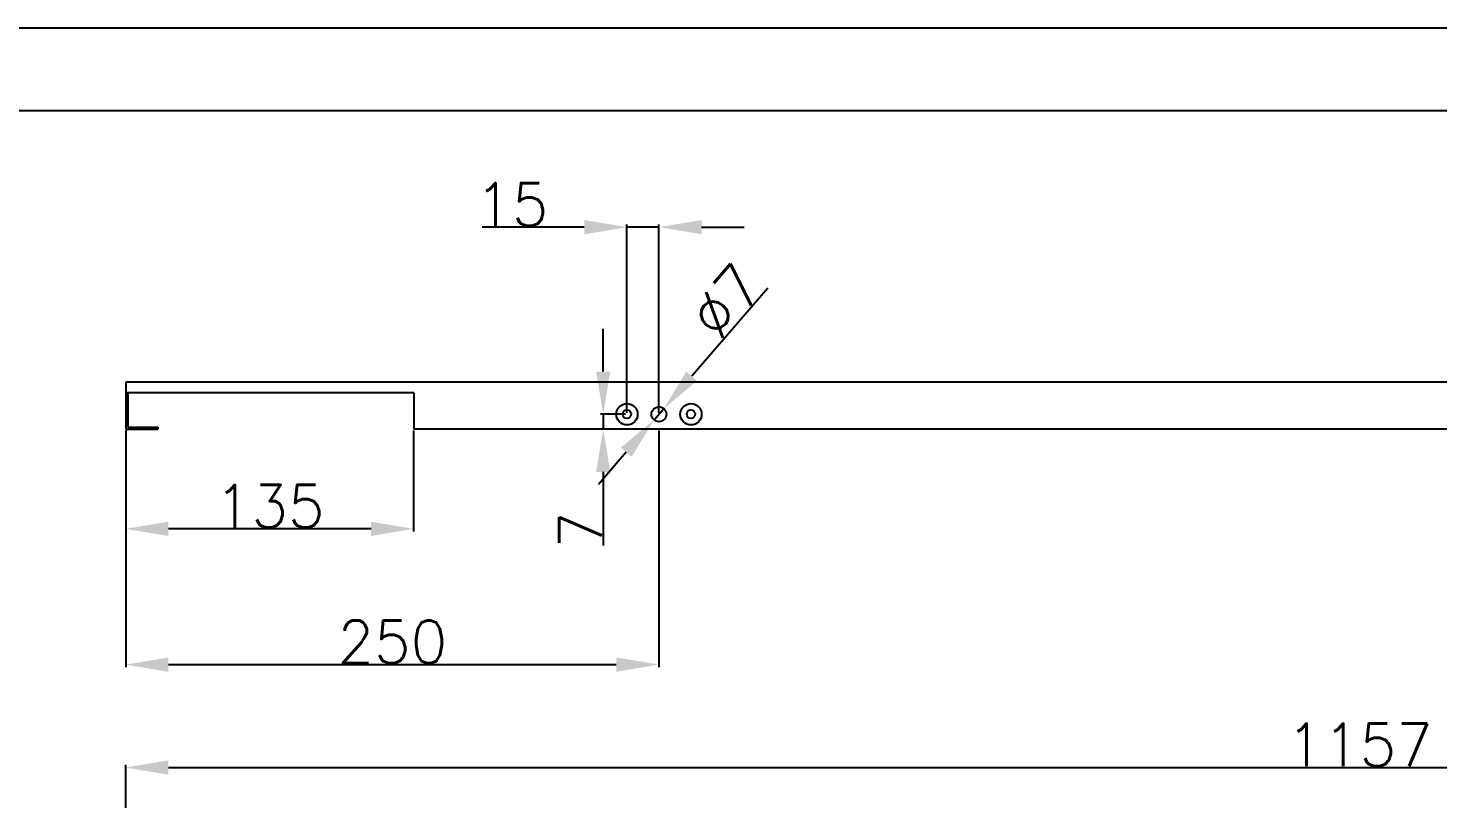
# Model space of a CAD drawing. Header units: millimetres. Extents: x -30327 to 34858, y 4015 to 75103.
# Drawn here: x 18310 to 18971, y 54017 to 54378 of the extents above; entities that cross this region are included whole.
import ezdxf

# ---------------------------------------------------------------- set-up
doc = ezdxf.new("R2010")
doc.units = ezdxf.units.MM
doc.layers.add('dim', color=2, linetype='Continuous', lineweight=9)
doc.layers.add('print', color=30, linetype='Continuous')
doc.styles.add('GB', font='GBENOR.SHX', dxfattribs={"bigfont": 'gbcbig.shx'})
doc.styles.get("Standard").update_dxf_attribs({"font": 'txt', "bigfont": 'gbcbig.shx'})
doc.dimstyles.new('ISO-25', dxfattribs={"dimtxt": 20, "dimasz": 20, "dimexe": 1.25, "dimexo": 0.625, "dimtad": 1, "dimtxsty": 'Standard', "dimcen": 2.5, "dimadec": 0, "dimazin": 0, "dimtfac": 1, "dimtmove": 0, "dimatfit": 3, "dimfxl": 0, "dimarcsym": 0})

# ---------------------------------------------------------------- blocks, each defined once
blk = doc.blocks.new('*D552')
at = {"layer": 'Defpoints', "color": 0}
for p in [(19513.2, 54031.99), (18356.2, 53953.39), (19513.2, 53953.39)]:
    blk.add_point(p, dxfattribs=at)
at = {"layer": 'dim', "color": 0, "lineweight": -2}
for p, q in [((18356.2, 53954.01), (18356.2, 54033.24)), ((18376.2, 54031.99), (19493.2, 54031.99)), ((19513.2, 53954.01), (19513.2, 54033.24))]:
    blk.add_line(p, q, dxfattribs=at)
at = {"layer": 'dim', "color": 0}
for points in [[(18376.2, 54035.32), (18376.2, 54028.66), (18356.2, 54031.99)], [(19493.2, 54035.32), (19493.2, 54028.66), (19513.2, 54031.99)]]:
    blk.add_solid(points, dxfattribs=at)
at = {"layer": 'dim', "color": 0, "lineweight": 9, "insert": (18934.7, 54042.61), "char_height": 20, "attachment_point": 5}
blk.add_mtext('1157', dxfattribs=at)
blk = doc.blocks.new('*D572')
at = {"layer": 'Defpoints', "color": 0}
for p in [(18356.2, 54190.53), (18606.2, 54190.53), (18606.2, 54080.2)]:
    blk.add_point(p, dxfattribs=at)
at = {"layer": 'dim', "color": 0, "lineweight": -2}
for p, q in [((18356.2, 54189.91), (18356.2, 54078.95)), ((18606.2, 54189.91), (18606.2, 54078.95)), ((18376.2, 54080.2), (18586.2, 54080.2))]:
    blk.add_line(p, q, dxfattribs=at)
at = {"layer": 'dim', "color": 0}
for points in [[(18376.2, 54083.53), (18376.2, 54076.86), (18356.2, 54080.2)], [(18586.2, 54083.53), (18586.2, 54076.86), (18606.2, 54080.2)]]:
    blk.add_solid(points, dxfattribs=at)
at = {"layer": 'dim', "color": 0, "lineweight": 9, "insert": (18481.2, 54090.82), "char_height": 20, "attachment_point": 5}
blk.add_mtext('250', dxfattribs=at)
blk = doc.blocks.new('*D576')
at = {"layer": 'Defpoints', "color": 0}
for p in [(18356.2, 54190.53), (18491.2, 54190.53), (18356.2, 54143.82)]:
    blk.add_point(p, dxfattribs=at)
at = {"layer": 'dim', "color": 0, "lineweight": -2}
for p, q in [((18356.2, 54189.91), (18356.2, 54142.57)), ((18491.2, 54189.91), (18491.2, 54142.57)), ((18471.2, 54143.82), (18376.2, 54143.82))]:
    blk.add_line(p, q, dxfattribs=at)
at = {"layer": 'dim', "color": 0}
for points in [[(18376.2, 54147.15), (18376.2, 54140.48), (18356.2, 54143.82)], [(18471.2, 54147.15), (18471.2, 54140.48), (18491.2, 54143.82)]]:
    blk.add_solid(points, dxfattribs=at)
at = {"layer": 'dim', "color": 0, "lineweight": 9, "insert": (18423.7, 54154.44), "char_height": 20, "attachment_point": 5}
blk.add_mtext('135', dxfattribs=at)
blk = doc.blocks.new('*D578')
at = {"layer": 'Defpoints', "color": 0}
for p in [(18608.49, 54200.18), (18603.92, 54194.88)]:
    blk.add_point(p, dxfattribs=at)
at = {"layer": 'dim', "color": 0, "lineweight": -2}
for p, q in [((18657.21, 54256.66), (18621.56, 54215.33)), ((18603.92, 54194.88), (18608.49, 54200.18)), ((18590.85, 54179.74), (18577.79, 54164.6))]:
    blk.add_line(p, q, dxfattribs=at)
at = {"layer": 'dim', "color": 0}
for points in [[(18619.03, 54217.51), (18624.08, 54213.15), (18608.49, 54200.18)], [(18588.33, 54181.92), (18593.38, 54177.56), (18603.92, 54194.88)]]:
    blk.add_solid(points, dxfattribs=at)
at = {"layer": 'dim', "color": 0, "insert": (18637.87, 54250.5), "char_height": 20, "attachment_point": 5, "rotation": 49.21423}
blk.add_mtext('∅7', dxfattribs=at)
blk = doc.blocks.new('*D580')
at = {"layer": 'Defpoints', "color": 0}
for p in [(18580.06, 54197.53), (18591.2, 54197.53), (18606.2, 54190.53)]:
    blk.add_point(p, dxfattribs=at)
at = {"layer": 'dim', "color": 0, "lineweight": -2}
for p, q in [((18580.06, 54217.53), (18580.06, 54237.53)), ((18590.58, 54197.53), (18578.81, 54197.53)), ((18580.06, 54197.53), (18580.06, 54190.53)), ((18605.58, 54190.53), (18578.81, 54190.53)), ((18580.06, 54170.53), (18580.06, 54135.95))]:
    blk.add_line(p, q, dxfattribs=at)
at = {"layer": 'dim', "color": 0}
for points in [[(18576.73, 54217.53), (18583.39, 54217.53), (18580.06, 54197.53)], [(18576.73, 54170.53), (18583.39, 54170.53), (18580.06, 54190.53)]]:
    blk.add_solid(points, dxfattribs=at)
at = {"layer": 'dim', "color": 0, "insert": (18569.44, 54143.24), "char_height": 20, "attachment_point": 5, "rotation": 90}
blk.add_mtext('7', dxfattribs=at)
blk = doc.blocks.new('*D582')
at = {"layer": 'Defpoints', "color": 0}
for p in [(18591.2, 54285.19), (18591.2, 54197.53), (18606.2, 54197.53)]:
    blk.add_point(p, dxfattribs=at)
at = {"layer": 'dim', "color": 0, "lineweight": -2}
for p, q in [((18571.2, 54285.19), (18523.29, 54285.19)), ((18591.2, 54198.16), (18591.2, 54286.44)), ((18606.2, 54285.19), (18591.2, 54285.19)), ((18606.2, 54198.16), (18606.2, 54286.44)), ((18626.2, 54285.19), (18646.2, 54285.19))]:
    blk.add_line(p, q, dxfattribs=at)
at = {"layer": 'dim', "color": 0}
for points in [[(18571.2, 54288.52), (18571.2, 54281.86), (18591.2, 54285.19)], [(18626.2, 54288.52), (18626.2, 54281.86), (18606.2, 54285.19)]]:
    blk.add_solid(points, dxfattribs=at)
at = {"layer": 'dim', "color": 0, "insert": (18537.25, 54295.81), "char_height": 20, "attachment_point": 5}
blk.add_mtext('15', dxfattribs=at)
blk = doc.blocks.new('DT-A2-TITLE')
for p, q in [((594, 420), (0, 420)), ((584, 410), (10, 410))]:
    blk.add_line(p, q)
at = {"style": 'GB'}
for tag, p, height in [('#设计', (451.96, 38.52), 3.5), ('#品名', (523.32, 37.95), 3.5), ('#审核', (451.99, 28.1), 3.5), ('#图号', (526.67, 27.2), 3.5), ('#数量', (520.33, 14.51), 3.5), ('#版本', (552.92, 14.47), 3.5), ('#材料说明', (442.15, 13.59), 3)]:
    blk.add_attdef(tag, p, '', height=height, dxfattribs=at)

msp = doc.modelspace()

# ---------------------------------------------------------------- linework, layer by layer
for p, q in [((19513.2047, 54212.5346), (18356.2047, 54212.5346)), ((18356.2047, 54212.5346), (18356.2047, 54207.5346)), ((18356.2047, 54212.5346), (18356.2047, 54190.5346)), ((18491.2047, 54207.5346), (18356.2047, 54207.5346)), ((18357.2047, 54207.5346), (18357.2047, 54191.5346)), ((18491.2047, 54207.5346), (18491.2047, 54190.5346)), ((18356.2047, 54190.5346), (18371.2047, 54190.5346)), ((18357.2047, 54191.5346), (18371.2047, 54191.5346)), ((18371.2047, 54191.5346), (18371.2047, 54190.5346)), ((19378.2047, 54190.5346), (18491.2047, 54190.5346)), ((18606.2047, 54190.5346), (18491.2047, 54190.5346))]:
    msp.add_line(p, q)
for centre, radius in [((18591.2047, 54197.5346), 5), ((18591.2047, 54197.5346), 2), ((18606.2047, 54197.5346), 3.5), ((18621.2047, 54197.5346), 5), ((18621.2047, 54197.5346), 2)]:
    msp.add_circle(centre, radius)
at = {"layer": 'print'}
msp.add_lwpolyline([(18050.3132, 52752.7093), (20349.5209, 52752.7093), (20349.5209, 54378.4117), (18050.3132, 54378.4117)], close=True, dxfattribs=at)

# ---------------------------------------------------------------- block references
at = {"xscale": 3.87072, "yscale": 3.87072, "zscale": 3.87072}
msp.add_blockref('DT-A2-TITLE', (18050.3132, 52752.7093), dxfattribs=at)

# ---------------------------------------------------------------- dimensions: what is measured, and where the dimension line sits
at = {"layer": 'dim'}
dim = msp.add_linear_dim(base=(18591.2047, 54285.1897), p1=(18606.2047, 54197.5346), p2=(18591.2047, 54197.5346), dimstyle='ISO-25', dxfattribs=at)
dim.commit()
dim.dimension.update_dxf_attribs({"geometry": '*D582', "text_midpoint": (18537.2464, 54295.8147)})
dim = msp.add_diameter_dim_2p(p1=(18603.9184, 54194.8845), p2=(18608.491, 54200.1846), dimstyle='ISO-25', dxfattribs=at)
dim.commit()
dim.dimension.update_dxf_attribs({"geometry": '*D578', "text_midpoint": (18637.871, 54250.504)})
dim = msp.add_linear_dim(base=(18580.0603, 54197.5346), p1=(18606.2047, 54190.5346), p2=(18591.2047, 54197.5346), angle=90, dimstyle='ISO-25', dxfattribs=at)
dim.commit()
dim.dimension.update_dxf_attribs({"geometry": '*D580', "text_midpoint": (18580.0603, 54143.2429), "dimtype": 160})
at = {"layer": 'dim', "lineweight": 9}
for base, p1, p2, picture, middle in [((18606.2047, 54080.1982), (18356.2047, 54190.5346), (18606.2047, 54190.5346), '*D572', (18481.2047, 54090.8232)), ((18356.2047, 54143.8172), (18491.2047, 54190.5346), (18356.2047, 54190.5346), '*D576', (18423.7047, 54154.4422))]:
    dim = msp.add_linear_dim(base=base, p1=p1, p2=p2, dimstyle='ISO-25', dxfattribs=at)
    dim.commit()
    dim.dimension.update_dxf_attribs({"geometry": picture, "text_midpoint": middle})
dim = msp.add_linear_dim(base=(19513.2047, 54031.9899), p1=(18356.2047, 53953.3878), p2=(19513.2047, 53953.3878), dimstyle='ISO-25', dxfattribs=at)
dim.commit()
dim.dimension.update_dxf_attribs({"geometry": '*D552', "text_midpoint": (18934.7047, 54031.9899), "dimtype": 160})

doc.saveas('drawing.dxf')
